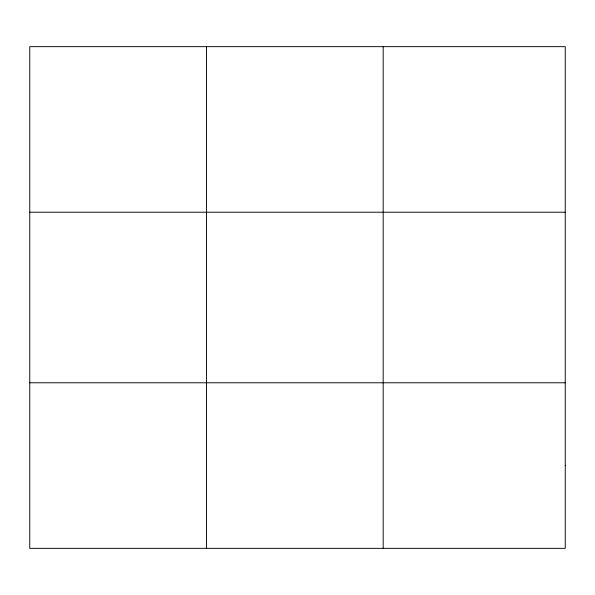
<?xml version="1.0" encoding="UTF-8"?>
<svg xmlns="http://www.w3.org/2000/svg" width="595" height="595" viewBox="0 0 595 595"><rect width="100%" height="100%" fill="white"/><g stroke="black" fill="none" stroke-linecap="round" stroke-linejoin="round"><path stroke-width="0.89" d="M206.465 548.345L206.465 46.655M383.18 548.345L383.18 46.655M29.75 212.214L565.25 212.214M29.75 382.786L565.25 382.786M565.25 465.565L565.25 548.345L29.75 548.345L29.75 46.655L565.25 46.655L565.25 465.565"/></g></svg>
